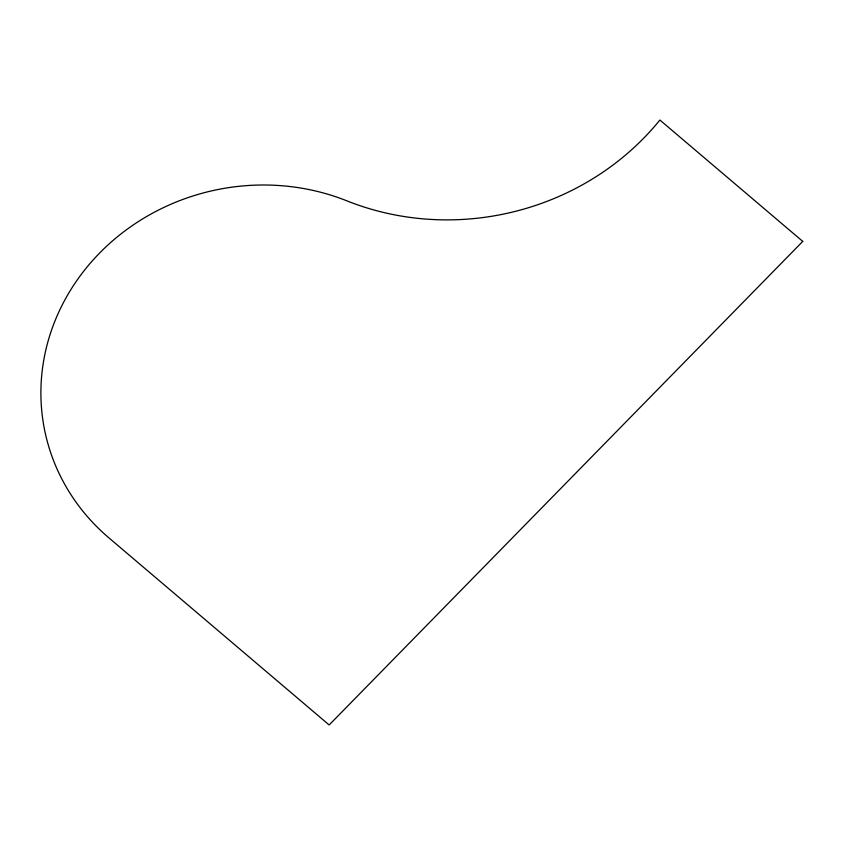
<?xml version="1.0" encoding="UTF-8"?>
<svg xmlns="http://www.w3.org/2000/svg" width="845" height="845" viewBox="0 0 845 845"><rect width="100%" height="100%" fill="white"/><g stroke="black" fill="none" stroke-linecap="round" stroke-linejoin="round"><path stroke-width="1.27" d="M802.75 241.395L329.159 724.968L108.899 537.864A216.658 201.025 -12.1 0 1 77.698 279.304A216.658 201.025 -12.1 0 1 346.904 200.856A259.996 241.226 -12.1 0 0 659.882 120.032L802.75 241.395"/></g></svg>
